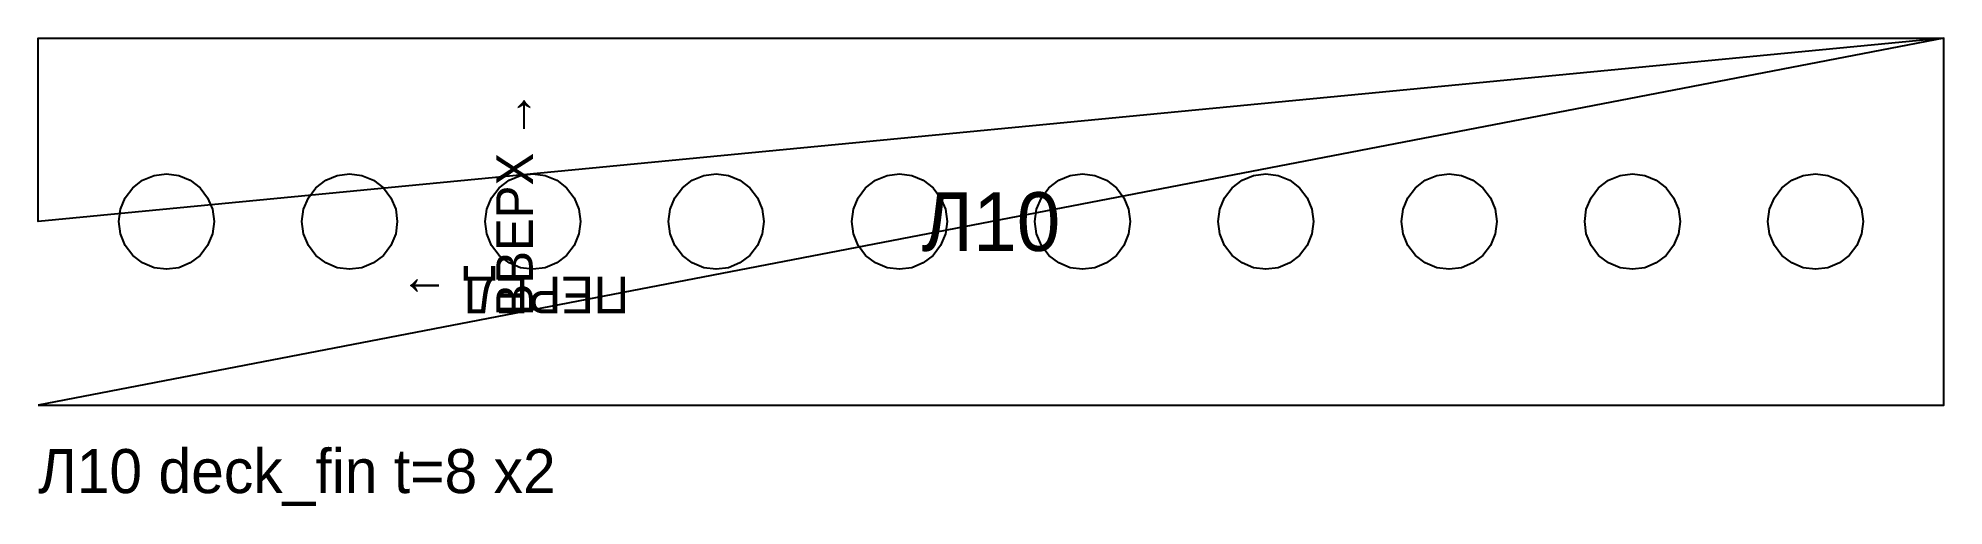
# Model space of a CAD drawing. Header units: millimetres. Extents: x 0 to 260, y -14 to 50.
import ezdxf
from ezdxf.enums import TextEntityAlignment as Align

# ---------------------------------------------------------------- set-up
doc = ezdxf.new("R2010")
doc.units = ezdxf.units.MM

msp = doc.modelspace()

# ---------------------------------------------------------------- linework, layer by layer
at = {"layer": 'CUT'}
for points in [[(0, 0), (130, 0), (260, 0), (260, 25), (260, 50), (0, 25), (0, 50), (130, 50), (260, 50)], [(17.5, 31.5), (19.18, 31.28), (20.75, 30.63), (22.1, 29.6), (23.13, 28.25), (23.78, 26.68), (24, 25), (23.78, 23.32), (23.13, 21.75), (22.1, 20.4), (20.75, 19.37), (19.18, 18.72), (17.5, 18.5), (15.82, 18.72), (14.25, 19.37), (12.9, 20.4), (11.87, 21.75), (11.22, 23.32), (11, 25), (11.22, 26.68), (11.87, 28.25), (12.9, 29.6), (14.25, 30.63), (15.82, 31.28), (17.5, 31.5)], [(42.5, 31.5), (44.18, 31.28), (45.75, 30.63), (47.1, 29.6), (48.13, 28.25), (48.78, 26.68), (49, 25), (48.78, 23.32), (48.13, 21.75), (47.1, 20.4), (45.75, 19.37), (44.18, 18.72), (42.5, 18.5), (40.82, 18.72), (39.25, 19.37), (37.9, 20.4), (36.87, 21.75), (36.22, 23.32), (36, 25), (36.22, 26.68), (36.87, 28.25), (37.9, 29.6), (39.25, 30.63), (40.82, 31.28), (42.5, 31.5)], [(67.5, 31.5), (69.18, 31.28), (70.75, 30.63), (72.1, 29.6), (73.13, 28.25), (73.78, 26.68), (74, 25), (73.78, 23.32), (73.13, 21.75), (72.1, 20.4), (70.75, 19.37), (69.18, 18.72), (67.5, 18.5), (65.82, 18.72), (64.25, 19.37), (62.9, 20.4), (61.87, 21.75), (61.22, 23.32), (61, 25), (61.22, 26.68), (61.87, 28.25), (62.9, 29.6), (64.25, 30.63), (65.82, 31.28), (67.5, 31.5)], [(92.5, 31.5), (94.18, 31.28), (95.75, 30.63), (97.1, 29.6), (98.13, 28.25), (98.78, 26.68), (99, 25), (98.78, 23.32), (98.13, 21.75), (97.1, 20.4), (95.75, 19.37), (94.18, 18.72), (92.5, 18.5), (90.82, 18.72), (89.25, 19.37), (87.9, 20.4), (86.87, 21.75), (86.22, 23.32), (86, 25), (86.22, 26.68), (86.87, 28.25), (87.9, 29.6), (89.25, 30.63), (90.82, 31.28), (92.5, 31.5)], [(117.5, 31.5), (119.18, 31.28), (120.75, 30.63), (122.1, 29.6), (123.13, 28.25), (123.78, 26.68), (124, 25), (123.78, 23.32), (123.13, 21.75), (122.1, 20.4), (120.75, 19.37), (119.18, 18.72), (117.5, 18.5), (115.82, 18.72), (114.25, 19.37), (112.9, 20.4), (111.87, 21.75), (111.22, 23.32), (111, 25), (111.22, 26.68), (111.87, 28.25), (112.9, 29.6), (114.25, 30.63), (115.82, 31.28), (117.5, 31.5)], [(142.5, 31.5), (144.18, 31.28), (145.75, 30.63), (147.1, 29.6), (148.13, 28.25), (148.78, 26.68), (149, 25), (148.78, 23.32), (148.13, 21.75), (147.1, 20.4), (145.75, 19.37), (144.18, 18.72), (142.5, 18.5), (140.82, 18.72), (139.25, 19.37), (137.9, 20.4), (136.87, 21.75), (136.22, 23.32), (136, 25), (136.22, 26.68), (136.87, 28.25), (137.9, 29.6), (139.25, 30.63), (140.82, 31.28), (142.5, 31.5)], [(167.5, 31.5), (169.18, 31.28), (170.75, 30.63), (172.1, 29.6), (173.13, 28.25), (173.78, 26.68), (174, 25), (173.78, 23.32), (173.13, 21.75), (172.1, 20.4), (170.75, 19.37), (169.18, 18.72), (167.5, 18.5), (165.82, 18.72), (164.25, 19.37), (162.9, 20.4), (161.87, 21.75), (161.22, 23.32), (161, 25), (161.22, 26.68), (161.87, 28.25), (162.9, 29.6), (164.25, 30.63), (165.82, 31.28), (167.5, 31.5)], [(192.5, 31.5), (194.18, 31.28), (195.75, 30.63), (197.1, 29.6), (198.13, 28.25), (198.78, 26.68), (199, 25), (198.78, 23.32), (198.13, 21.75), (197.1, 20.4), (195.75, 19.37), (194.18, 18.72), (192.5, 18.5), (190.82, 18.72), (189.25, 19.37), (187.9, 20.4), (186.87, 21.75), (186.22, 23.32), (186, 25), (186.22, 26.68), (186.87, 28.25), (187.9, 29.6), (189.25, 30.63), (190.82, 31.28), (192.5, 31.5)], [(217.5, 31.5), (219.18, 31.28), (220.75, 30.63), (222.1, 29.6), (223.13, 28.25), (223.78, 26.68), (224, 25), (223.78, 23.32), (223.13, 21.75), (222.1, 20.4), (220.75, 19.37), (219.18, 18.72), (217.5, 18.5), (215.82, 18.72), (214.25, 19.37), (212.9, 20.4), (211.87, 21.75), (211.22, 23.32), (211, 25), (211.22, 26.68), (211.87, 28.25), (212.9, 29.6), (214.25, 30.63), (215.82, 31.28), (217.5, 31.5)], [(242.5, 31.5), (244.18, 31.28), (245.75, 30.63), (247.1, 29.6), (248.13, 28.25), (248.78, 26.68), (249, 25), (248.78, 23.32), (248.13, 21.75), (247.1, 20.4), (245.75, 19.37), (244.18, 18.72), (242.5, 18.5), (240.82, 18.72), (239.25, 19.37), (237.9, 20.4), (236.87, 21.75), (236.22, 23.32), (236, 25), (236.22, 26.68), (236.87, 28.25), (237.9, 29.6), (239.25, 30.63), (240.82, 31.28), (242.5, 31.5)]]:
    msp.add_lwpolyline(points, close=True, dxfattribs=at)

# ---------------------------------------------------------------- texts
at = {"layer": 'MARK'}
for s, rotation, p in [('ВВЕРХ →', 90, (65, 27.5)), ('ПЕРЕД →', 180, (65, 15))]:
    msp.add_text(s, height=5, rotation=rotation, dxfattribs=at).set_placement(p, align=Align.MIDDLE_CENTER)
msp.add_text('Л10', height=8, dxfattribs=at).set_placement((130, 25), align=Align.MIDDLE_CENTER)
at = {"layer": 'TEXT'}
msp.add_text('Л10 deck_fin t=8 x2', height=6, dxfattribs=at).set_placement((0, -12))

doc.saveas('drawing.dxf')
